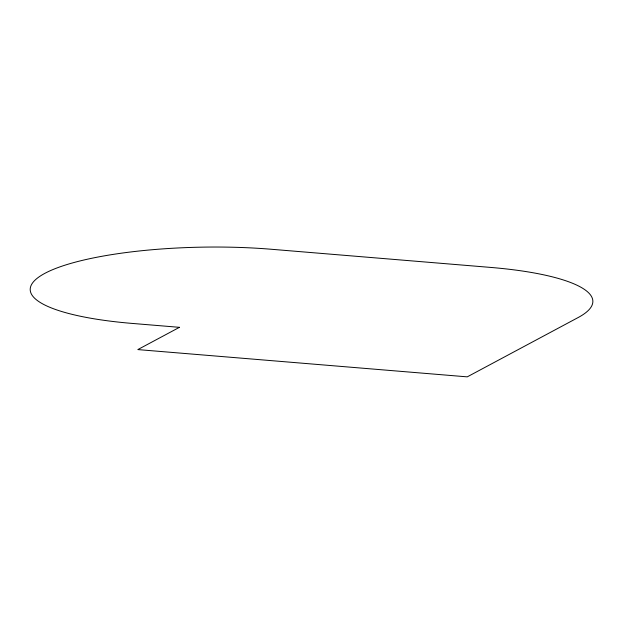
<?xml version="1.0" encoding="UTF-8"?>
<svg xmlns="http://www.w3.org/2000/svg" width="624" height="624" viewBox="0 0 624 624"><rect width="100%" height="100%" fill="white"/><g stroke="black" fill="none" stroke-linecap="round" stroke-linejoin="round"><path stroke-width="0.94" d="M179.439 327.327L137.826 349.588L467.251 376.857L578.206 317.507A171.538 39.172 -1.1 0 0 490.682 267.423L271.066 249.241A171.538 39.172 -1.1 0 0 44.858 273.351A171.538 39.172 -1.1 0 0 132.374 323.435L179.439 327.327"/></g></svg>
